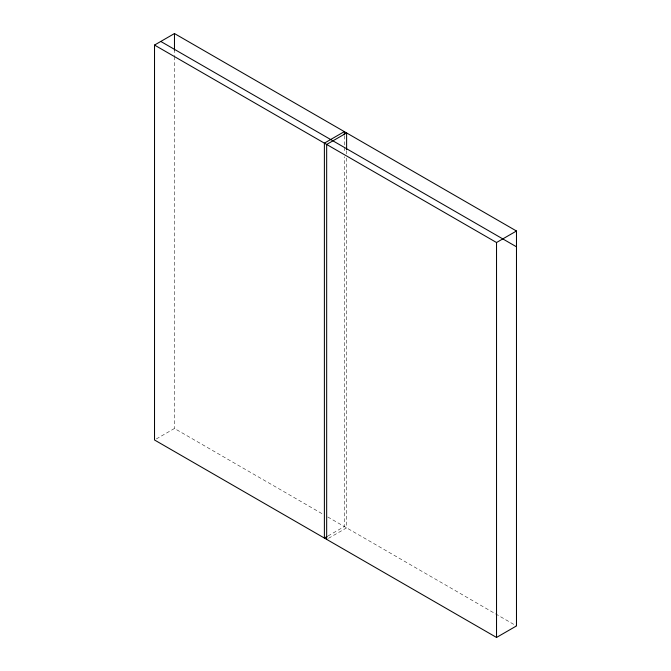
<?xml version="1.0" encoding="UTF-8"?>
<svg xmlns="http://www.w3.org/2000/svg" width="671" height="671" viewBox="0 0 671 671"><rect width="100%" height="100%" fill="white"/><g stroke="black" fill="none" stroke-linecap="round" stroke-linejoin="round"><path stroke-width="0.5" stroke-dasharray="3.35 2.52" d="M156.335 438.943L174.468 428.475L323.246 514.372M328.01 535.97L344.332 526.542L344.332 156.762M328.48 538.335L346.613 527.859L346.613 158.079M327.784 516.989L516.477 625.934M346.613 150.749L346.613 153.969M344.332 135.81L344.332 146.286M344.332 147.335L344.332 152.653M174.468 49.344L174.468 55.634M174.468 56.599L174.468 428.475"/><path stroke-width="1.01" d="M154.523 45.066L174.468 33.55L516.477 231.009L516.477 625.934L496.532 637.45L154.523 439.991L154.523 45.066L496.532 242.525L516.477 231.009M327.104 536.49L324.387 538.067L324.387 143.141L344.332 131.625L344.332 134.762M160.788 41.451L516.477 246.802M496.532 242.525L496.532 637.45M346.613 149.7L346.613 132.933L326.668 144.458L326.668 539.375M174.468 33.55L174.468 50.308"/></g></svg>
